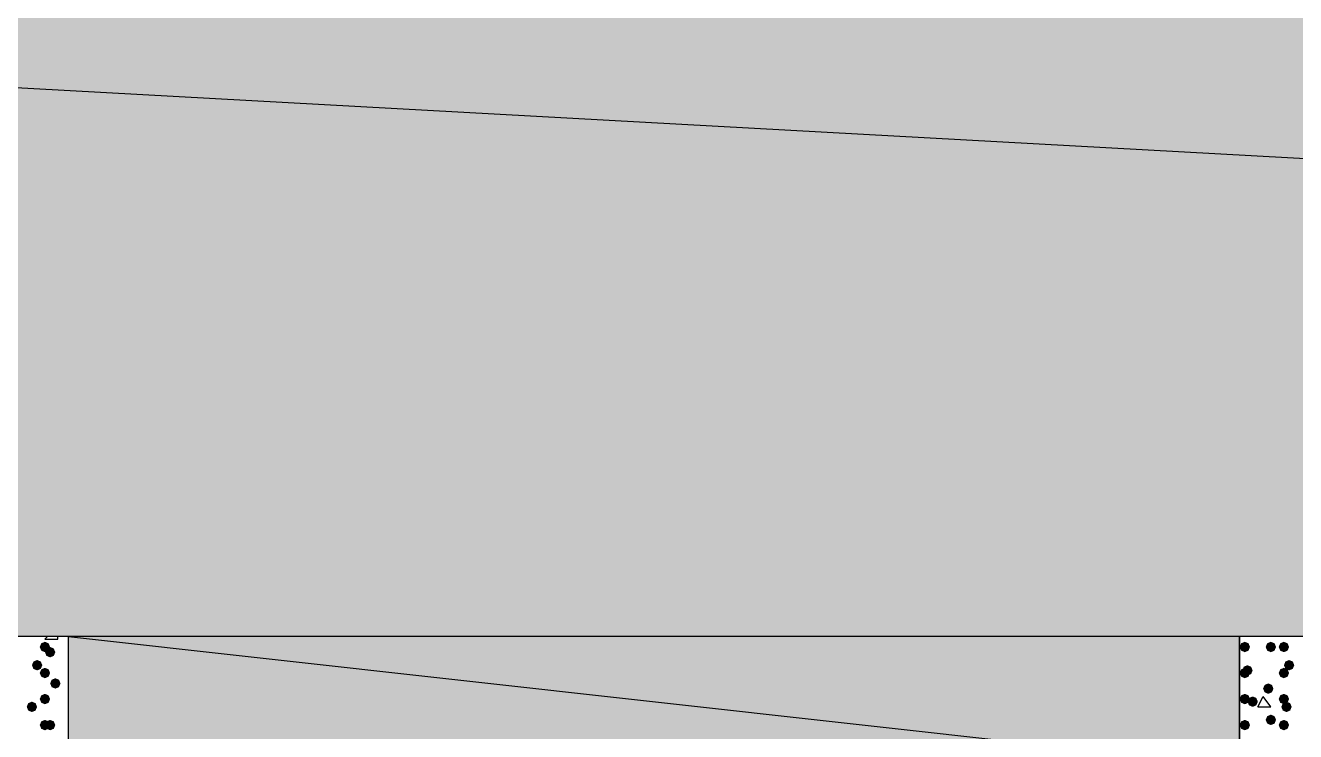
# Model space of a CAD drawing. Header units: millimetres. Extents: x 0 to 420, y 0 to 297.
# Drawn here: x 216.47 to 237.13, y 220.92 to 232.4 of the extents above; entities that cross this region are included whole.
import ezdxf

# ---------------------------------------------------------------- set-up
doc = ezdxf.new("R2010")
doc.units = ezdxf.units.MM
doc.layers.get('0').update_dxf_attribs({"linetype": 'CONTINUOUS'})

msp = doc.modelspace()

# ---------------------------------------------------------------- hatches: boundary and pattern name
at = {"true_color": 0x000008}
h = msp.add_hatch(color=0, dxfattribs=at)
h.paths.add_polyline_path([(378.544667, 241.511667), (32.469667, 241.511667), (378.544667, 222.461667)], flags=0)
h.paths.add_polyline_path([(32.469667, 241.511667), (378.544667, 222.461667), (32.469667, 222.461667)], flags=0)
at = {"true_color": 0x000007}
for points in [[(216.873667, 222.292333), (216.848796, 222.232537), (216.789, 222.207667), (216.729204, 222.232537), (216.704333, 222.292333), (216.729204, 222.352129), (216.789, 222.377), (216.848796, 222.352129)], [(216.958333, 222.207667), (216.933462, 222.147871), (216.873667, 222.123), (216.813871, 222.147871), (216.789, 222.207667), (216.813871, 222.267462), (216.873667, 222.292333), (216.933462, 222.267463)], [(236.389333, 222.292333), (236.364463, 222.232537), (236.304667, 222.207667), (236.244871, 222.232537), (236.22, 222.292333), (236.244871, 222.352129), (236.304667, 222.377), (236.364462, 222.352129)], [(236.812667, 222.292333), (236.787796, 222.232537), (236.728, 222.207667), (236.668204, 222.232537), (236.643333, 222.292333), (236.668204, 222.352129), (236.728, 222.377), (236.787796, 222.352129)], [(237.024333, 222.292333), (236.999462, 222.232537), (236.939667, 222.207667), (236.879871, 222.232537), (236.855, 222.292333), (236.879871, 222.352129), (236.939667, 222.377), (236.999462, 222.352129)], [(216.746667, 221.996), (216.721796, 221.936204), (216.662, 221.911333), (216.602204, 221.936204), (216.577333, 221.996), (216.602204, 222.055796), (216.662, 222.080667), (216.721796, 222.055796)], [(237.109, 221.996), (237.084129, 221.936204), (237.024333, 221.911333), (236.964538, 221.936204), (236.939667, 221.996), (236.964537, 222.055796), (237.024333, 222.080667), (237.084129, 222.055796)], [(216.873667, 221.869), (216.848796, 221.809204), (216.789, 221.784333), (216.729204, 221.809204), (216.704333, 221.869), (216.729204, 221.928796), (216.789, 221.953667), (216.848796, 221.928796)], [(236.389333, 221.869), (236.364463, 221.809204), (236.304667, 221.784333), (236.244871, 221.809204), (236.22, 221.869), (236.244871, 221.928796), (236.304667, 221.953667), (236.364462, 221.928796)], [(236.431667, 221.911333), (236.406796, 221.851537), (236.347, 221.826667), (236.287204, 221.851537), (236.262333, 221.911333), (236.287204, 221.971129), (236.347, 221.996), (236.406796, 221.971129)], [(237.024333, 221.869), (236.999462, 221.809204), (236.939667, 221.784333), (236.879871, 221.809204), (236.855, 221.869), (236.879871, 221.928796), (236.939667, 221.953667), (236.999462, 221.928796)], [(217.043, 221.699667), (217.018129, 221.639871), (216.958333, 221.615), (216.898538, 221.639871), (216.873667, 221.699667), (216.898537, 221.759462), (216.958333, 221.784333), (217.018129, 221.759463)], [(236.770333, 221.615), (236.745462, 221.555204), (236.685667, 221.530333), (236.625871, 221.555204), (236.601, 221.615), (236.625871, 221.674796), (236.685667, 221.699667), (236.745462, 221.674796)], [(216.873667, 221.445667), (216.848796, 221.385871), (216.789, 221.361), (216.729204, 221.385871), (216.704333, 221.445667), (216.729204, 221.505462), (216.789, 221.530333), (216.848796, 221.505463)], [(236.389333, 221.445667), (236.364463, 221.385871), (236.304667, 221.361), (236.244871, 221.385871), (236.22, 221.445667), (236.244871, 221.505462), (236.304667, 221.530333), (236.364462, 221.505463)], [(236.516333, 221.403333), (236.491462, 221.343537), (236.431667, 221.318667), (236.371871, 221.343537), (236.347, 221.403333), (236.371871, 221.463129), (236.431667, 221.488), (236.491462, 221.463129)], [(237.024333, 221.445667), (236.999462, 221.385871), (236.939667, 221.361), (236.879871, 221.385871), (236.855, 221.445667), (236.879871, 221.505462), (236.939667, 221.530333), (236.999462, 221.505463)], [(216.662, 221.318667), (216.637129, 221.258871), (216.577333, 221.234), (216.517538, 221.258871), (216.492667, 221.318667), (216.517537, 221.378462), (216.577333, 221.403333), (216.637129, 221.378463)], [(237.066667, 221.318667), (237.041796, 221.258871), (236.982, 221.234), (236.922204, 221.258871), (236.897333, 221.318667), (236.922204, 221.378462), (236.982, 221.403333), (237.041796, 221.378463)], [(216.873667, 221.022333), (216.848796, 220.962537), (216.789, 220.937667), (216.729204, 220.962537), (216.704333, 221.022333), (216.729204, 221.082129), (216.789, 221.107), (216.848796, 221.082129)], [(216.958333, 221.022333), (216.933462, 220.962537), (216.873667, 220.937667), (216.813871, 220.962537), (216.789, 221.022333), (216.813871, 221.082129), (216.873667, 221.107), (216.933462, 221.082129)], [(236.389333, 221.022333), (236.364463, 220.962537), (236.304667, 220.937667), (236.244871, 220.962537), (236.22, 221.022333), (236.244871, 221.082129), (236.304667, 221.107), (236.364462, 221.082129)], [(236.812667, 221.107), (236.787796, 221.047204), (236.728, 221.022333), (236.668204, 221.047204), (236.643333, 221.107), (236.668204, 221.166796), (236.728, 221.191667), (236.787796, 221.166796)], [(237.024333, 221.022333), (236.999462, 220.962537), (236.939667, 220.937667), (236.879871, 220.962537), (236.855, 221.022333), (236.879871, 221.082129), (236.939667, 221.107), (236.999462, 221.082129)]]:
    msp.add_hatch(color=0, dxfattribs=at).paths.add_polyline_path(points, flags=0)
at = {"true_color": 0x000008}
h = msp.add_hatch(color=0, dxfattribs=at)
h.paths.add_polyline_path([(236.22, 222.461667), (217.17, 222.461667), (236.22, 220.345)], flags=0)
h.paths.add_polyline_path([(217.17, 222.461667), (236.22, 220.345), (217.17, 220.345)], flags=0)

# ---------------------------------------------------------------- linework, layer by layer
at = {"color": 0, "true_color": 0x000008}
for points in [[(378.544667, 241.511667), (32.469667, 241.511667), (378.544667, 222.461667)], [(32.469667, 241.511667), (378.544667, 222.461667), (32.469667, 222.461667)], [(236.22, 222.461667), (217.17, 222.461667), (236.22, 220.345)], [(217.17, 222.461667), (236.22, 220.345), (217.17, 220.345)]]:
    msp.add_lwpolyline(points, close=True, dxfattribs=at)
at = {"color": 0, "true_color": 0x000007}
for points in [[(31.369, 201.252667), (31.369, 177.927), (379.603, 177.927), (379.603, 201.252667), (217.17, 201.252667), (217.17, 222.461667), (193.844333, 222.461667), (193.844333, 201.252667)], [(31.369, 201.252667), (31.369, 177.927), (379.603, 177.927), (379.603, 201.252667), (217.17, 201.252667), (217.17, 222.461667), (193.844333, 222.461667), (193.844333, 201.252667)], [(215.053333, 222.461667), (215.053333, 220.345), (217.17, 220.345), (217.17, 222.461667)], [(236.22, 222.461667), (236.22, 220.345), (238.336667, 220.345), (238.336667, 222.461667)]]:
    msp.add_lwpolyline(points, close=True, dxfattribs=at)
for points in [[(216.789, 222.419333), (216.831333, 222.461667)], [(216.789, 222.419333), (217.000667, 222.419333)], [(217.000667, 222.419333), (217.000667, 222.461667)], [(236.516333, 221.318667), (236.601, 221.488)], [(236.728, 221.318667), (236.601, 221.488)], [(236.516333, 221.318667), (236.728, 221.318667)]]:
    msp.add_lwpolyline(points, dxfattribs=at)

doc.saveas('drawing.dxf')
